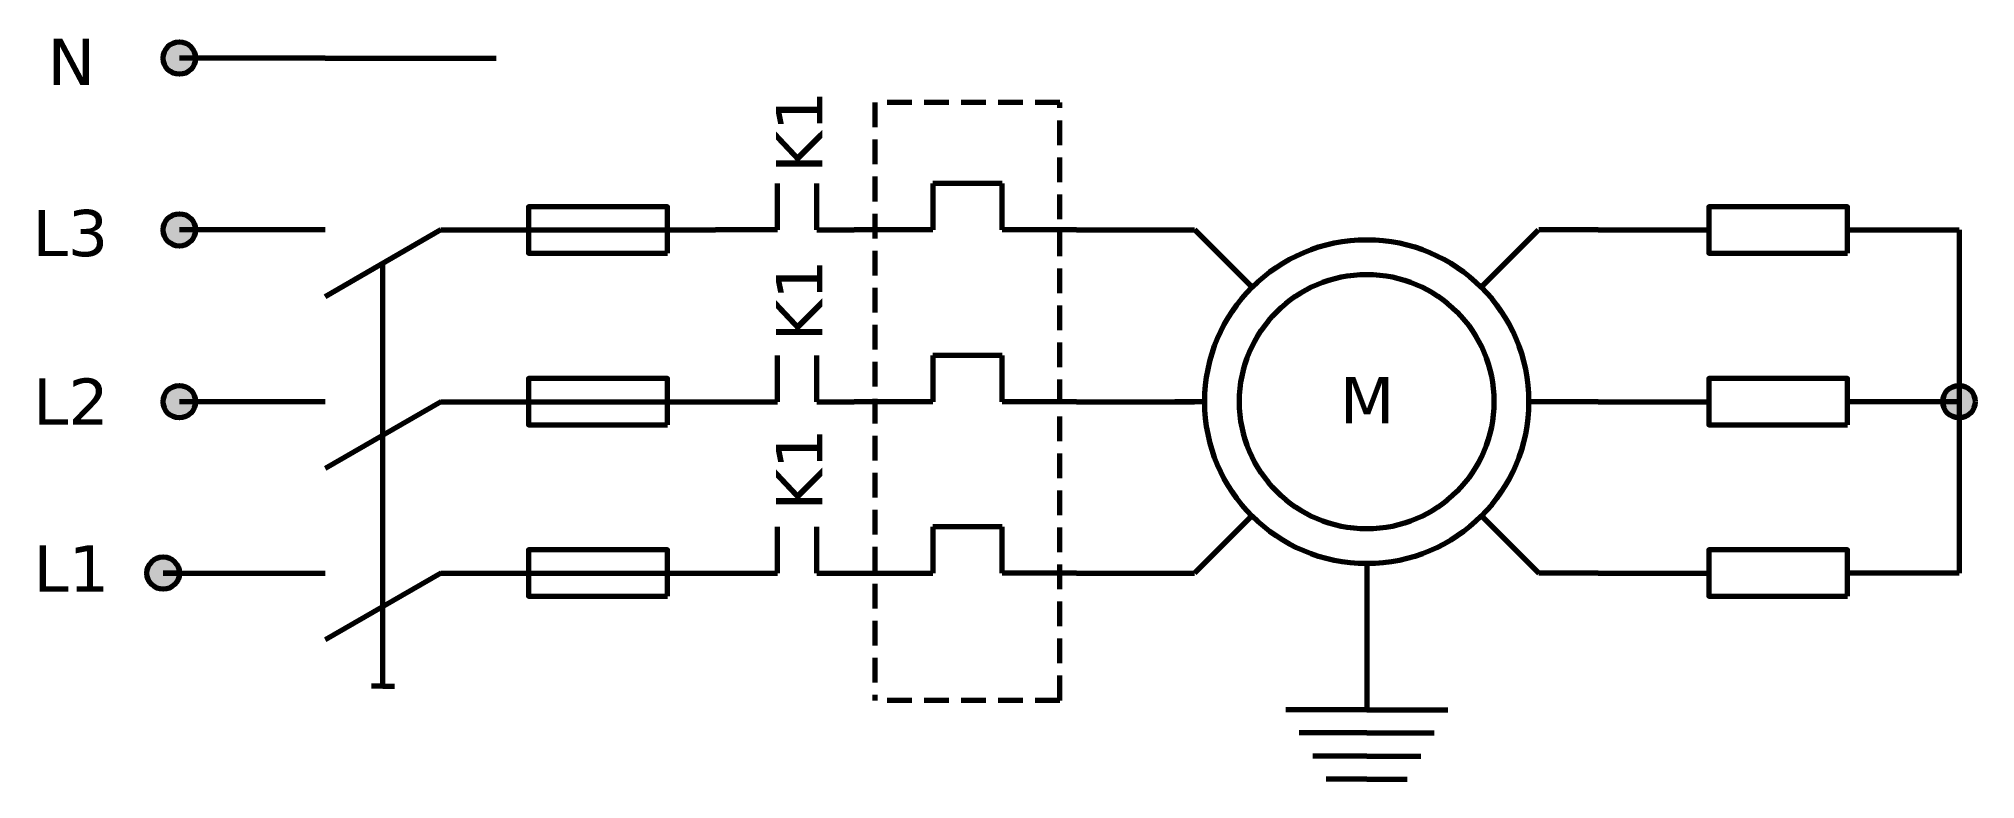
# Model space of a CAD drawing. Header units: inches. Extents: x 6073883 to 38170721, y 25665538 to 35277891.
# Drawn here: x 31892850 to 38170721, y 25665538 to 28065845 of the extents above.
import ezdxf

# ---------------------------------------------------------------- set-up
doc = ezdxf.new("R2010")
doc.units = ezdxf.units.IN
doc.header["$LTSCALE"] = 2000
doc.header["$MEASUREMENT"] = 0
doc.linetypes.add('DASHED', pattern=[0.75, 0.5, -0.25])
for name, color, linetype in [('K1', 94, 'Continuous'), ('N', 3, 'Continuous'), ('PHA A', 1, 'Continuous'), ('PHA B', 30, 'Continuous'), ('PHA C', 5, 'Continuous')]:
    doc.layers.add(name, color=color, linetype=linetype)
doc.layers.add('Layer2', color=7, linetype='Continuous', true_color=0xcbd42b)
doc.styles.add('devices', font='verdana_0.ttf', dxfattribs={"height": 150000})

msp = doc.modelspace()

# ---------------------------------------------------------------- hatches: boundary and pattern name
at = {"layer": 'Layer2', "lineweight": 70, "ltscale": 2000}
h = msp.add_hatch(color=256, dxfattribs=at)
edge = h.paths.add_edge_path()
edge.add_arc((38118205, 26889440), 52500, 0, 360)
at = {"layer": 'N', "lineweight": 70, "ltscale": 2000}
h = msp.add_hatch(color=256, dxfattribs=at)
edge = h.paths.add_edge_path()
edge.add_arc((32348833, 28003133), 52500, 0, 360)
edge = h.paths.add_edge_path()
edge.add_line((32821087, 28003133), (32446087, 28003133))
edge.add_line((32723833, 28003133), (32348833, 28003133))
at = {"layer": 'PHA A', "lineweight": 70, "ltscale": 2000}
h = msp.add_hatch(color=256, dxfattribs=at)
edge = h.paths.add_edge_path()
edge.add_arc((32296333, 26333846), 52500, 0, 360)
at = {"layer": 'PHA B', "lineweight": 70, "ltscale": 2000}
h = msp.add_hatch(color=256, dxfattribs=at)
edge = h.paths.add_edge_path()
edge.add_arc((32348833, 26889440), 52500, 0, 360)
at = {"layer": 'PHA C', "lineweight": 70, "ltscale": 2000}
h = msp.add_hatch(color=256, dxfattribs=at)
edge = h.paths.add_edge_path()
edge.add_arc((32348833, 27446286), 52500, 0, 360)

# ---------------------------------------------------------------- linework, layer by layer
at = {"linetype": 'DASHED', "lineweight": 70, "ltscale": 80}
for p, q in [((35203480, 27858786), (34603480, 27858786)), ((34603480, 27858786), (34603480, 25921346)), ((35203480, 25921346), (35203480, 27858786)), ((35203480, 25921346), (34603480, 25921346))]:
    msp.add_line(p, q, dxfattribs=at)
at = {"lineweight": 70, "ltscale": 30}
for p, q in [((33196087, 27446286), (32821087, 27229780)), ((33196087, 26889440), (32821087, 26672934)), ((33196087, 26333846), (32821087, 26117339))]:
    msp.add_line(p, q, dxfattribs=at)
at = {"lineweight": 70, "ltscale": 130}
for p, q in [((33008587, 26525593), (33008587, 27338033)), ((36197881, 25890538), (35935381, 25890538)), ((36197881, 25890538), (36460381, 25890538)), ((36197881, 25815538), (35979131, 25815538)), ((36197881, 25815538), (36416631, 25815538)), ((36197881, 25740538), (36022881, 25740538)), ((36197881, 25740538), (36372881, 25740538)), ((36197881, 25665538), (36066631, 25665538)), ((36197881, 25665538), (36329131, 25665538))]:
    msp.add_line(p, q, dxfattribs=at)
at = {"lineweight": 70, "ltscale": 80}
msp.add_line((33008587, 25967339), (33008587, 26525593), dxfattribs=at)
at = {"lineweight": 70, "ltscale": 2000}
msp.add_line((36197881, 26364440), (36197881, 25890538), dxfattribs=at)
at = {"lineweight": 70, "ltscale": 70}
for q in [(32971087, 25967339), (33046087, 25967339)]:
    msp.add_line((33008587, 25967339), q, dxfattribs=at)
at = {"lineweight": 70, "ltscale": 80}
for radius in [525000, 412500]:
    msp.add_circle((36197881, 26889440), radius, dxfattribs=at)
at = {"layer": 'K1', "lineweight": 70, "ltscale": 130}
for p, q in [((34287843, 27446286), (34287843, 27596286)), ((34287843, 26889440), (34287843, 27039440)), ((34287843, 26333846), (34287843, 26483846))]:
    msp.add_line(p, q, dxfattribs=at)
at = {"layer": 'K1', "lineweight": 70, "ltscale": 80}
for p, q in [((34415589, 27446286), (34415589, 27596286)), ((34415589, 26889440), (34415589, 27039440)), ((34415589, 26333846), (34415589, 26483846))]:
    msp.add_line(p, q, dxfattribs=at)
at = {"layer": 'Layer2', "lineweight": 70, "ltscale": 2000}
for p, q in [((37756930, 27446286), (38118205, 27446286)), ((38118205, 27446286), (38118205, 26889440)), ((38118205, 26889440), (37756930, 26889440)), ((38118205, 26889440), (38118205, 26333846)), ((38118205, 26333846), (37756930, 26333846))]:
    msp.add_line(p, q, dxfattribs=at)
at = {"layer": 'Layer2', "lineweight": 70, "ltscale": 130}
msp.add_circle((38118205, 26889440), 52500, dxfattribs=at)
at = {"layer": 'N', "lineweight": 70, "ltscale": 80}
for p, q in [((32723833, 28003133), (32348833, 28003133)), ((32821087, 28003133), (32446087, 28003133))]:
    msp.add_line(p, q, dxfattribs=at)
at = {"layer": 'N', "lineweight": 70, "ltscale": 130}
msp.add_line((32821087, 28003133), (33375964, 28003133), dxfattribs=at)
msp.add_circle((32348833, 28003133), 52500, dxfattribs=at)
at = {"layer": 'PHA A', "lineweight": 70, "ltscale": 80}
for p, q in [((35825397, 26519461), (35639782, 26333846)), ((36570364, 26519461), (36755980, 26333846)), ((35015980, 26483846), (34790980, 26483846)), ((34790980, 26483846), (34790980, 26333846)), ((35015980, 26333846), (35015980, 26483846)), ((35257283, 26333846), (35015980, 26333846))]:
    msp.add_line(p, q, dxfattribs=at)
at = {"layer": 'PHA A', "lineweight": 70, "ltscale": 130}
msp.add_line((32348833, 26333846), (32296333, 26333846), dxfattribs=at)
at = {"layer": 'PHA A', "lineweight": 70, "ltscale": 2000}
for p, q in [((32296333, 26333846), (32821087, 26333846)), ((33196087, 26333846), (34087191, 26333846)), ((34087191, 26333846), (34287843, 26333846)), ((34415589, 26333846), (34536215, 26333846)), ((34536215, 26333846), (34790980, 26333846)), ((35257283, 26333846), (35352980, 26333846)), ((35352980, 26333846), (35639782, 26333846)), ((36948093, 26333846), (36755980, 26333846)), ((36948093, 26333846), (37022176, 26333846)), ((37022176, 26333846), (37306930, 26333846))]:
    msp.add_line(p, q, dxfattribs=at)
at = {"layer": 'PHA A', "lineweight": 70, "ltscale": 130}
for points in [[(33930841, 26258846), (33930841, 26408846), (33480841, 26408846), (33480841, 26258846)], [(37756930, 26258846), (37756930, 26408846), (37306930, 26408846), (37306930, 26258846)]]:
    msp.add_lwpolyline(points, close=True, dxfattribs=at)
msp.add_circle((32296333, 26333846), 52500, dxfattribs=at)
at = {"layer": 'PHA B', "lineweight": 70, "ltscale": 80}
for p, q in [((35015980, 27039440), (34790980, 27039440)), ((34790980, 27039440), (34790980, 26889440)), ((35015980, 26889440), (35015980, 27039440)), ((32723833, 26889440), (32348833, 26889440)), ((32821087, 26889440), (32446087, 26889440)), ((35257283, 26889440), (35015980, 26889440)), ((35672881, 26889440), (35575469, 26889440))]:
    msp.add_line(p, q, dxfattribs=at)
at = {"layer": 'PHA B', "lineweight": 70, "ltscale": 2000}
for p, q in [((33196087, 26889440), (34087191, 26889440)), ((34087191, 26889440), (34287843, 26889440)), ((34415589, 26889440), (34536215, 26889440)), ((34790980, 26889440), (34536215, 26889440)), ((35257283, 26889440), (35352980, 26889440)), ((35352980, 26889440), (35639782, 26889440)), ((36755980, 26889440), (36722881, 26889440)), ((36948093, 26889440), (36755980, 26889440)), ((36948093, 26889440), (37022176, 26889440)), ((37022176, 26889440), (37306930, 26889440))]:
    msp.add_line(p, q, dxfattribs=at)
at = {"layer": 'PHA B', "lineweight": 70, "ltscale": 130}
for points in [[(33930841, 26814440), (33930841, 26964440), (33480841, 26964440), (33480841, 26814440)], [(37756930, 26814440), (37756930, 26964440), (37306930, 26964440), (37306930, 26814440)]]:
    msp.add_lwpolyline(points, close=True, dxfattribs=at)
msp.add_circle((32348833, 26889440), 52500, dxfattribs=at)
at = {"layer": 'PHA C', "lineweight": 70, "ltscale": 80}
for p, q in [((35015980, 27596286), (34790980, 27596286)), ((34790980, 27596286), (34790980, 27446286)), ((32723833, 27446286), (32348833, 27446286)), ((32821087, 27446286), (32446087, 27446286)), ((35257283, 27446286), (35015980, 27446286)), ((35826650, 27260671), (35641034, 27446286)), ((36569112, 27260671), (36754727, 27446286))]:
    msp.add_line(p, q, dxfattribs=at)
at = {"layer": 'PHA C', "lineweight": 70, "ltscale": 2000}
for p, q in [((35015980, 27446286), (35015980, 27596286)), ((33196087, 27446286), (34087191, 27446286)), ((34287843, 27446286), (34087191, 27446286)), ((34415589, 27446286), (34536215, 27446286)), ((34790980, 27446286), (34536215, 27446286)), ((35257283, 27446286), (35352980, 27446286)), ((35352980, 27446286), (35639782, 27446286)), ((36948093, 27446286), (36755980, 27446286)), ((36948093, 27446286), (37022176, 27446286)), ((37022176, 27446286), (37306930, 27446286))]:
    msp.add_line(p, q, dxfattribs=at)
at = {"layer": 'PHA C', "lineweight": 70, "ltscale": 130}
for points in [[(33930841, 27371286), (33930841, 27521286), (33480841, 27521286), (33480841, 27371286)], [(37756930, 27371286), (37756930, 27521286), (37306930, 27521286), (37306930, 27371286)]]:
    msp.add_lwpolyline(points, close=True, dxfattribs=at)
msp.add_circle((32348833, 27446286), 52500, dxfattribs=at)

# ---------------------------------------------------------------- texts
at = {"lineweight": 70, "ltscale": 30, "insert": (36199002, 26894501), "char_height": 150000, "width": 260048.79, "attachment_point": 5, "style": 'devices'}
msp.add_mtext('M', dxfattribs=at)
at = {"layer": 'K1', "lineweight": 70, "ltscale": 30, "char_height": 150000, "width": 130457.95, "attachment_point": 5, "rotation": 90, "style": 'devices'}
for insert in [(34357790, 27764396), (34357790, 27217818), (34357790, 26669312)]:
    msp.add_mtext('K1', dxfattribs=dict(at, insert=insert))
at = {"layer": 'N', "lineweight": 70, "ltscale": 30, "insert": (31998552, 27990845), "char_height": 150000, "width": 131433.85, "attachment_point": 5, "style": 'devices'}
msp.add_mtext('N', dxfattribs=at)
at = {"layer": 'PHA A', "lineweight": 70, "ltscale": 30, "insert": (31998300, 26348359), "char_height": 150000, "width": 131433.85, "attachment_point": 5, "style": 'devices'}
msp.add_mtext('L1', dxfattribs=at)
at = {"layer": 'PHA B', "lineweight": 70, "ltscale": 30, "insert": (31996991, 26889630), "char_height": 150000, "width": 131433.85, "attachment_point": 5, "style": 'devices'}
msp.add_mtext('L2', dxfattribs=at)
at = {"layer": 'PHA C', "lineweight": 70, "ltscale": 30, "insert": (31995429, 27434680), "char_height": 150000, "width": 131433.85, "attachment_point": 5, "style": 'devices'}
msp.add_mtext('L3', dxfattribs=at)

doc.saveas('drawing.dxf')
